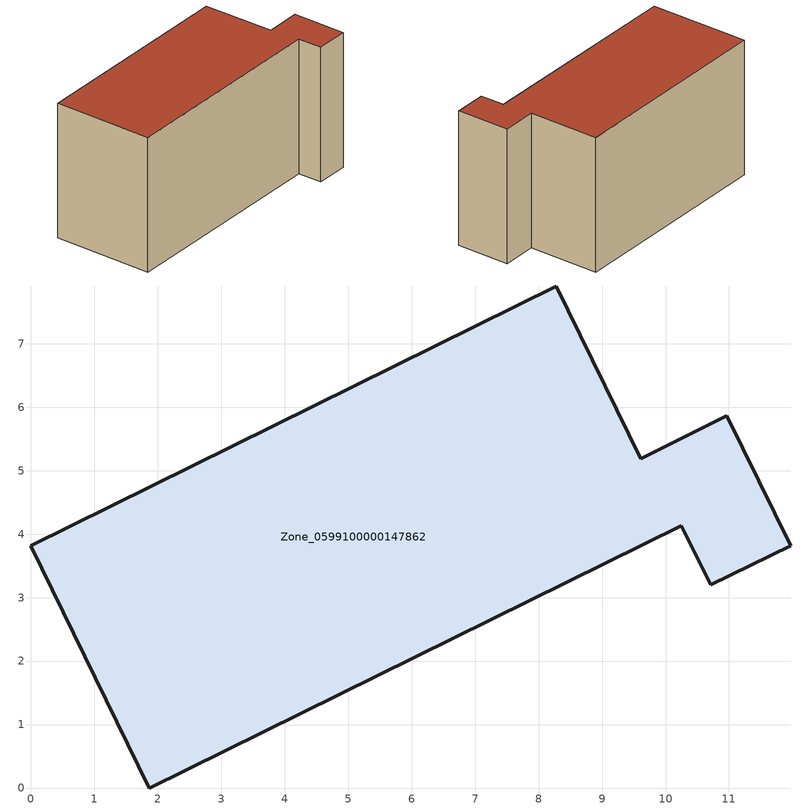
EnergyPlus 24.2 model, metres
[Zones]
Zone_0599100000147862
 floor ground (C_G): 10.25,4.13 1.86,0 0,3.82 8.28,7.91 9.61,5.19 10.96,5.87 11.97,3.82 10.71,3.2 z0
 wall outside (C_F): 8.28,7.91 0,3.82 1.86,0 10.25,4.13 10.71,3.2 11.97,3.82 10.96,5.87 9.61,5.19 8.28,7.91 z0:5.8
 roof outside (C_R): 9.61,5.19 8.28,7.91 0,3.82 1.86,0 10.25,4.13 10.71,3.2 11.97,3.82 10.96,5.87 z5.8
[BUILDING]
Pand.0599100000147862: North Axis=0; Terrain=City; Loads Convergence Tolerance Value=0.04; Temperature Convergence Tolerance Value=0.4; Solar Distribution=FullExterior; Maximum Number of Warmup Days=25; Minimum Number of Warmup Days=1
[Site:Location]
Rotterdam.The.Hague.AP_ZH_NLD Design_Conditions: Latitude=51.96; Longitude=4.45; Time Zone=1; Elevation=-4.5
[SITE:GROUNDTEMPERATURE:BUILDINGSURFACE]
18, 18, 18, 18, 18, 18, 18, 18, 18, 18, 18, 18
[MATERIAL] Thermal Absorptance=0.9; Solar Absorptance=0.7; Visible Absorptance=0.7
Name | Roughness | Thickness | Conductivity | Density | Specific Heat
G.TI.1946-1964 | MediumSmooth | 0.15 | 1 | 540 | 1210
F.TI.1946-1964 | Rough | 0.3 | 0.857143 | 1920 | 840
R.TI.1946-1964 | MediumRough | 0.2 | 0.277778 | 1500 | 1000
[CONSTRUCTION]
C_G: G.TI.1946-1964
C_F: F.TI.1946-1964
C_R: R.TI.1946-1964
[ZONE]
Zone_0599100000147862: Type=1; Multiplier=1; Ceiling Height=Autocalculate; Volume=Autocalculate; Floor Area=autocalculate; Part of Total Floor Area=Yes
[ZONEINFILTRATION:DESIGNFLOWRATE]
Infil_Zone_0599100000147862: Zone or ZoneList or Space or SpaceList=Zone_0599100000147862; Schedule=AlwaysOn; Design Flow Rate Calculation Method=Flow/Area; Flow Rate per Floor Area=0.003; Constant Term Coefficient=1; Temperature Term Coefficient=0; Velocity Term Coefficient=0; Velocity Squared Term Coefficient=0
[HVACTEMPLATE:ZONE:IDEALLOADSAIRSYSTEM]
Zone_0599100000147862: Maximum Heating Supply Air Temperature=50; Minimum Cooling Supply Air Temperature=13; Maximum Heating Supply Air Humidity Ratio=0.0156; Minimum Cooling Supply Air Humidity Ratio=0.0077; Heating Limit=NoLimit; Cooling Limit=NoLimit; Dehumidification Control Type=ConstantSensibleHeatRatio; Cooling Sensible Heat Ratio=0.7; Dehumidification Setpoint=60; Humidification Control Type=None; Humidification Setpoint=30; Outdoor Air Method=None; Outdoor Air Flow Rate per Person=0.00944; Outdoor Air Flow Rate per Zone Floor Area=0; Outdoor Air Flow Rate per Zone=0; Demand Controlled Ventilation Type=None; Outdoor Air Economizer Type=NoEconomizer; Heat Recovery Type=None; Sensible Heat Recovery Effectiveness=0.7; Latent Heat Recovery Effectiveness=0.65
[ZONECONTROL:THERMOSTAT]
ThermostatControl_Zone_0599100000147862: Zone or ZoneList=Zone_0599100000147862; Control Type Schedule=DualSetpointControlType; Control 1=Thermostat_Zone_0599100000147862; Temperature Difference Between Cutout And Setpoint=0
[THERMOSTATSETPOINT:DUALSETPOINT]
Thermostat_Zone_0599100000147862: Heating Setpoint Temperature Schedule=HeatingSetpoint_Zone_0599100000147862; Cooling Setpoint Temperature Schedule=CoolingSetpoint_Zone_0599100000147862
[SCHEDULE:COMPACT]
HeatingSetpoint_Zone_0599100000147862: Through: 12/31, For: AllDays, Until: 24:00, 21
CoolingSetpoint_Zone_0599100000147862: Through: 12/31, For: AllDays, Until: 24:00, 24
DualSetpointControlType: Through: 12/31, For: AllDays, Until: 24:00, 4
AlwaysOn: Through: 12/31, For: AllDays, Until: 24:00, 1
